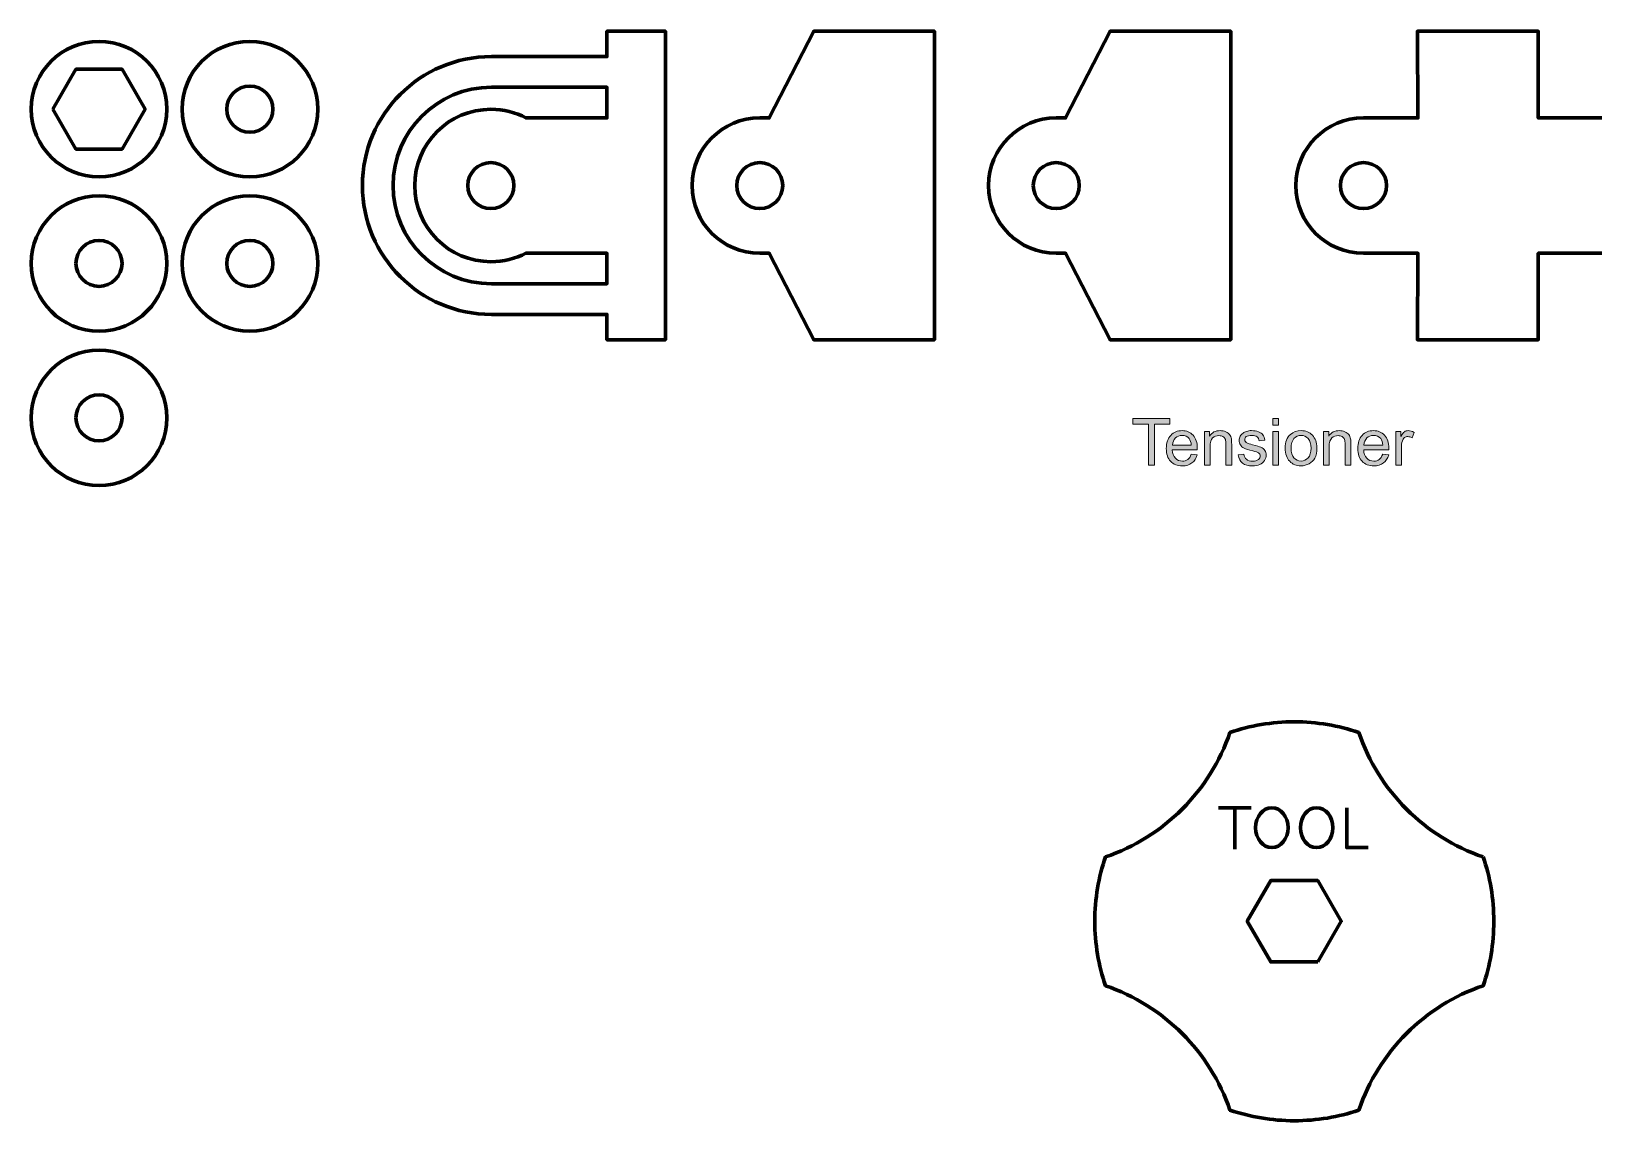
# Model space of a CAD drawing. Header units: inches. Extents: x 247 to 2765, y -1897 to -1110.
# Drawn here: x 1770.1 to 1872, y -1760.8 to -1689.8 of the extents above; entities that cross this region are included whole.
import ezdxf

# ---------------------------------------------------------------- set-up
doc = ezdxf.new("R2010")
doc.units = ezdxf.units.IN
doc.header["$MEASUREMENT"] = 0
doc.layers.add('Layer 1', color=7, linetype='Continuous')

# ---------------------------------------------------------------- blocks, each defined once
blk = doc.blocks.new('block 279')
at = {"layer": 'Layer 1', "true_color": 0x3cb54a}
h = blk.add_hatch(color=95, dxfattribs=at)
h.dxf.hatch_style = 2
h.paths.add_polyline_path([(1842.93, -1718.03), (1842.93, -1715.36), (1841.93, -1715.36), (1841.93, -1715), (1844.33, -1715), (1844.33, -1715.36), (1843.33, -1715.36), (1843.33, -1718.03)])
h = blk.add_hatch(color=95, dxfattribs=at)
h.dxf.hatch_style = 2
h.paths.add_polyline_path([(1851.05, -1715.43), (1851.05, -1715), (1851.42, -1715), (1851.42, -1715.43)])
h.paths.add_polyline_path([(1851.05, -1718.03), (1851.05, -1715.83), (1851.42, -1715.83), (1851.42, -1718.03)])
h = blk.add_hatch(color=95, dxfattribs=at)
h.dxf.hatch_style = 2
edge = h.paths.add_edge_path()
edge.add_spline(control_points=[(1845.73, -1717.32), (1845.73, -1717.32), (1846.11, -1717.37), (1846.11, -1717.37), (1846.05, -1717.59), (1845.94, -1717.77), (1845.77, -1717.89), (1845.61, -1718.02), (1845.4, -1718.08), (1845.15, -1718.08), (1844.83, -1718.08), (1844.57, -1717.98), (1844.38, -1717.78), (1844.19, -1717.58), (1844.1, -1717.31), (1844.1, -1716.95), (1844.1, -1716.58), (1844.2, -1716.29), (1844.39, -1716.09), (1844.58, -1715.88), (1844.82, -1715.78), (1845.13, -1715.78), (1845.42, -1715.78), (1845.66, -1715.88), (1845.84, -1716.08), (1846.03, -1716.28), (1846.12, -1716.56), (1846.12, -1716.93), (1846.12, -1716.95), (1846.12, -1716.98), (1846.12, -1717.03), (1846.12, -1717.03), (1844.48, -1717.03), (1844.48, -1717.03), (1844.5, -1717.27), (1844.57, -1717.45), (1844.69, -1717.58), (1844.81, -1717.71), (1844.96, -1717.77), (1845.15, -1717.77), (1845.28, -1717.77), (1845.4, -1717.74), (1845.5, -1717.66), (1845.59, -1717.59), (1845.67, -1717.48), (1845.73, -1717.32)], knot_values=[0, 0, 0, 0, 1, 1, 1, 2, 2, 2, 3, 3, 3, 4, 4, 4, 5, 5, 5, 6, 6, 6, 7, 7, 7, 8, 8, 8, 9, 9, 9, 10, 10, 10, 11, 11, 11, 12, 12, 12, 13, 13, 13, 14, 14, 14, 15, 15, 15, 15], degree=3, periodic=1)
edge = h.paths.add_edge_path()
edge.add_spline(control_points=[(1844.5, -1716.72), (1844.5, -1716.72), (1845.73, -1716.72), (1845.73, -1716.72), (1845.71, -1716.54), (1845.67, -1716.4), (1845.59, -1716.3), (1845.47, -1716.16), (1845.32, -1716.09), (1845.13, -1716.09), (1844.96, -1716.09), (1844.81, -1716.15), (1844.7, -1716.26), (1844.58, -1716.38), (1844.52, -1716.53), (1844.5, -1716.72)], knot_values=[0, 0, 0, 0, 1, 1, 1, 2, 2, 2, 3, 3, 3, 4, 4, 4, 5, 5, 5, 5], degree=3, periodic=1)
h = blk.add_hatch(color=95, dxfattribs=at)
h.dxf.hatch_style = 2
edge = h.paths.add_edge_path()
edge.add_spline(control_points=[(1846.58, -1718.03), (1846.58, -1718.03), (1846.58, -1715.83), (1846.58, -1715.83), (1846.58, -1715.83), (1846.91, -1715.83), (1846.91, -1715.83), (1846.91, -1715.83), (1846.91, -1716.15), (1846.91, -1716.15), (1847.07, -1715.9), (1847.31, -1715.78), (1847.61, -1715.78), (1847.74, -1715.78), (1847.86, -1715.81), (1847.98, -1715.86), (1848.09, -1715.9), (1848.17, -1715.97), (1848.22, -1716.04), (1848.28, -1716.12), (1848.32, -1716.21), (1848.34, -1716.32), (1848.35, -1716.39), (1848.36, -1716.51), (1848.36, -1716.68), (1848.36, -1716.68), (1848.36, -1718.03), (1848.36, -1718.03), (1848.36, -1718.03), (1847.99, -1718.03), (1847.99, -1718.03), (1847.99, -1718.03), (1847.99, -1716.69), (1847.99, -1716.69), (1847.99, -1716.54), (1847.97, -1716.43), (1847.95, -1716.35), (1847.92, -1716.28), (1847.86, -1716.22), (1847.79, -1716.17), (1847.72, -1716.13), (1847.63, -1716.11), (1847.53, -1716.11), (1847.37, -1716.11), (1847.24, -1716.16), (1847.12, -1716.26), (1847.01, -1716.36), (1846.95, -1716.55), (1846.95, -1716.83), (1846.95, -1716.83), (1846.95, -1718.03), (1846.95, -1718.03), (1846.95, -1718.03), (1846.58, -1718.03), (1846.58, -1718.03), (1846.58, -1718.03), (1846.58, -1718.03), (1846.58, -1718.03)], knot_values=[0, 0, 0, 0, 1, 1, 1, 2, 2, 2, 3, 3, 3, 4, 4, 4, 5, 5, 5, 6, 6, 6, 7, 7, 7, 8, 8, 8, 9, 9, 9, 10, 10, 10, 11, 11, 11, 12, 12, 12, 13, 13, 13, 14, 14, 14, 15, 15, 15, 16, 16, 16, 17, 17, 17, 18, 18, 18, 19, 19, 19, 19], degree=3, periodic=1)
h = blk.add_hatch(color=95, dxfattribs=at)
h.dxf.hatch_style = 2
edge = h.paths.add_edge_path()
edge.add_spline(control_points=[(1848.78, -1717.37), (1848.78, -1717.37), (1849.15, -1717.32), (1849.15, -1717.32), (1849.17, -1717.46), (1849.23, -1717.58), (1849.32, -1717.65), (1849.42, -1717.73), (1849.55, -1717.77), (1849.72, -1717.77), (1849.89, -1717.77), (1850.02, -1717.74), (1850.1, -1717.67), (1850.18, -1717.6), (1850.22, -1717.52), (1850.22, -1717.42), (1850.22, -1717.34), (1850.19, -1717.27), (1850.11, -1717.23), (1850.06, -1717.19), (1849.94, -1717.15), (1849.73, -1717.1), (1849.46, -1717.03), (1849.27, -1716.97), (1849.17, -1716.92), (1849.06, -1716.87), (1848.98, -1716.8), (1848.93, -1716.71), (1848.87, -1716.62), (1848.85, -1716.52), (1848.85, -1716.42), (1848.85, -1716.32), (1848.87, -1716.23), (1848.91, -1716.15), (1848.96, -1716.06), (1849.02, -1715.99), (1849.1, -1715.94), (1849.15, -1715.89), (1849.23, -1715.86), (1849.33, -1715.83), (1849.43, -1715.8), (1849.54, -1715.78), (1849.65, -1715.78), (1849.83, -1715.78), (1849.98, -1715.81), (1850.11, -1715.86), (1850.24, -1715.91), (1850.33, -1715.97), (1850.4, -1716.06), (1850.46, -1716.14), (1850.5, -1716.26), (1850.52, -1716.4), (1850.52, -1716.4), (1850.16, -1716.45), (1850.16, -1716.45), (1850.14, -1716.34), (1850.09, -1716.25), (1850.02, -1716.18), (1849.94, -1716.12), (1849.83, -1716.09), (1849.68, -1716.09), (1849.51, -1716.09), (1849.39, -1716.12), (1849.31, -1716.17), (1849.24, -1716.23), (1849.21, -1716.3), (1849.21, -1716.37), (1849.21, -1716.42), (1849.22, -1716.46), (1849.25, -1716.5), (1849.28, -1716.54), (1849.33, -1716.58), (1849.39, -1716.6), (1849.43, -1716.62), (1849.54, -1716.65), (1849.72, -1716.7), (1849.99, -1716.77), (1850.17, -1716.82), (1850.27, -1716.87), (1850.38, -1716.91), (1850.46, -1716.98), (1850.52, -1717.07), (1850.58, -1717.15), (1850.61, -1717.26), (1850.61, -1717.38), (1850.61, -1717.51), (1850.57, -1717.62), (1850.5, -1717.73), (1850.43, -1717.84), (1850.32, -1717.93), (1850.19, -1717.99), (1850.05, -1718.05), (1849.89, -1718.08), (1849.72, -1718.08), (1849.44, -1718.08), (1849.22, -1718.02), (1849.07, -1717.9), (1848.92, -1717.78), (1848.82, -1717.61), (1848.78, -1717.37)], knot_values=[0, 0, 0, 0, 1, 1, 1, 2, 2, 2, 3, 3, 3, 4, 4, 4, 5, 5, 5, 6, 6, 6, 7, 7, 7, 8, 8, 8, 9, 9, 9, 10, 10, 10, 11, 11, 11, 12, 12, 12, 13, 13, 13, 14, 14, 14, 15, 15, 15, 16, 16, 16, 17, 17, 17, 18, 18, 18, 19, 19, 19, 20, 20, 20, 21, 21, 21, 22, 22, 22, 23, 23, 23, 24, 24, 24, 25, 25, 25, 26, 26, 26, 27, 27, 27, 28, 28, 28, 29, 29, 29, 30, 30, 30, 31, 31, 31, 32, 32, 32, 33, 33, 33, 33], degree=3, periodic=1)
h = blk.add_hatch(color=95, dxfattribs=at)
h.dxf.hatch_style = 2
edge = h.paths.add_edge_path()
edge.add_spline(control_points=[(1851.85, -1716.93), (1851.85, -1716.52), (1851.96, -1716.22), (1852.19, -1716.03), (1852.38, -1715.86), (1852.61, -1715.78), (1852.88, -1715.78), (1853.18, -1715.78), (1853.43, -1715.88), (1853.62, -1716.08), (1853.81, -1716.28), (1853.91, -1716.55), (1853.91, -1716.9), (1853.91, -1717.18), (1853.87, -1717.41), (1853.78, -1717.57), (1853.7, -1717.73), (1853.57, -1717.85), (1853.41, -1717.94), (1853.25, -1718.03), (1853.07, -1718.08), (1852.88, -1718.08), (1852.57, -1718.08), (1852.33, -1717.98), (1852.14, -1717.78), (1851.95, -1717.59), (1851.85, -1717.3), (1851.85, -1716.93)], knot_values=[0, 0, 0, 0, 1, 1, 1, 2, 2, 2, 3, 3, 3, 4, 4, 4, 5, 5, 5, 6, 6, 6, 7, 7, 7, 8, 8, 8, 9, 9, 9, 9], degree=3, periodic=1)
edge = h.paths.add_edge_path()
edge.add_spline(control_points=[(1852.23, -1716.93), (1852.23, -1717.21), (1852.3, -1717.42), (1852.42, -1717.56), (1852.54, -1717.7), (1852.69, -1717.77), (1852.88, -1717.77), (1853.06, -1717.77), (1853.22, -1717.7), (1853.34, -1717.56), (1853.46, -1717.42), (1853.53, -1717.21), (1853.53, -1716.92), (1853.53, -1716.65), (1853.46, -1716.44), (1853.34, -1716.3), (1853.22, -1716.16), (1853.06, -1716.09), (1852.88, -1716.09), (1852.7, -1716.09), (1852.54, -1716.16), (1852.42, -1716.3), (1852.29, -1716.44), (1852.23, -1716.65), (1852.23, -1716.93)], knot_values=[0, 0, 0, 0, 1, 1, 1, 2, 2, 2, 3, 3, 3, 4, 4, 4, 5, 5, 5, 6, 6, 6, 7, 7, 7, 8, 8, 8, 8], degree=3, periodic=1)
h = blk.add_hatch(color=95, dxfattribs=at)
h.dxf.hatch_style = 2
edge = h.paths.add_edge_path()
edge.add_spline(control_points=[(1854.34, -1718.03), (1854.34, -1718.03), (1854.34, -1715.83), (1854.34, -1715.83), (1854.34, -1715.83), (1854.68, -1715.83), (1854.68, -1715.83), (1854.68, -1715.83), (1854.68, -1716.15), (1854.68, -1716.15), (1854.84, -1715.9), (1855.07, -1715.78), (1855.38, -1715.78), (1855.51, -1715.78), (1855.63, -1715.81), (1855.74, -1715.86), (1855.85, -1715.9), (1855.94, -1715.97), (1855.99, -1716.04), (1856.05, -1716.12), (1856.08, -1716.21), (1856.11, -1716.32), (1856.12, -1716.39), (1856.13, -1716.51), (1856.13, -1716.68), (1856.13, -1716.68), (1856.13, -1718.03), (1856.13, -1718.03), (1856.13, -1718.03), (1855.75, -1718.03), (1855.75, -1718.03), (1855.75, -1718.03), (1855.75, -1716.69), (1855.75, -1716.69), (1855.75, -1716.54), (1855.74, -1716.43), (1855.71, -1716.35), (1855.68, -1716.28), (1855.63, -1716.22), (1855.56, -1716.17), (1855.48, -1716.13), (1855.4, -1716.11), (1855.3, -1716.11), (1855.14, -1716.11), (1855, -1716.16), (1854.89, -1716.26), (1854.77, -1716.36), (1854.71, -1716.55), (1854.71, -1716.83), (1854.71, -1716.83), (1854.71, -1718.03), (1854.71, -1718.03), (1854.71, -1718.03), (1854.34, -1718.03), (1854.34, -1718.03), (1854.34, -1718.03), (1854.34, -1718.03), (1854.34, -1718.03)], knot_values=[0, 0, 0, 0, 1, 1, 1, 2, 2, 2, 3, 3, 3, 4, 4, 4, 5, 5, 5, 6, 6, 6, 7, 7, 7, 8, 8, 8, 9, 9, 9, 10, 10, 10, 11, 11, 11, 12, 12, 12, 13, 13, 13, 14, 14, 14, 15, 15, 15, 16, 16, 16, 17, 17, 17, 18, 18, 18, 19, 19, 19, 19], degree=3, periodic=1)
h = blk.add_hatch(color=95, dxfattribs=at)
h.dxf.hatch_style = 2
edge = h.paths.add_edge_path()
edge.add_spline(control_points=[(1858.2, -1717.32), (1858.2, -1717.32), (1858.59, -1717.37), (1858.59, -1717.37), (1858.53, -1717.59), (1858.41, -1717.77), (1858.25, -1717.89), (1858.09, -1718.02), (1857.88, -1718.08), (1857.62, -1718.08), (1857.3, -1718.08), (1857.04, -1717.98), (1856.86, -1717.78), (1856.67, -1717.58), (1856.58, -1717.31), (1856.58, -1716.95), (1856.58, -1716.58), (1856.67, -1716.29), (1856.86, -1716.09), (1857.05, -1715.88), (1857.3, -1715.78), (1857.6, -1715.78), (1857.89, -1715.78), (1858.13, -1715.88), (1858.32, -1716.08), (1858.51, -1716.28), (1858.6, -1716.56), (1858.6, -1716.93), (1858.6, -1716.95), (1858.6, -1716.98), (1858.6, -1717.03), (1858.6, -1717.03), (1856.96, -1717.03), (1856.96, -1717.03), (1856.97, -1717.27), (1857.04, -1717.45), (1857.16, -1717.58), (1857.29, -1717.71), (1857.44, -1717.77), (1857.62, -1717.77), (1857.76, -1717.77), (1857.88, -1717.74), (1857.97, -1717.66), (1858.07, -1717.59), (1858.14, -1717.48), (1858.2, -1717.32)], knot_values=[0, 0, 0, 0, 1, 1, 1, 2, 2, 2, 3, 3, 3, 4, 4, 4, 5, 5, 5, 6, 6, 6, 7, 7, 7, 8, 8, 8, 9, 9, 9, 10, 10, 10, 11, 11, 11, 12, 12, 12, 13, 13, 13, 14, 14, 14, 15, 15, 15, 15], degree=3, periodic=1)
edge = h.paths.add_edge_path()
edge.add_spline(control_points=[(1856.98, -1716.72), (1856.98, -1716.72), (1858.21, -1716.72), (1858.21, -1716.72), (1858.19, -1716.54), (1858.14, -1716.4), (1858.07, -1716.3), (1857.95, -1716.16), (1857.79, -1716.09), (1857.6, -1716.09), (1857.43, -1716.09), (1857.29, -1716.15), (1857.17, -1716.26), (1857.06, -1716.38), (1856.99, -1716.53), (1856.98, -1716.72)], knot_values=[0, 0, 0, 0, 1, 1, 1, 2, 2, 2, 3, 3, 3, 4, 4, 4, 5, 5, 5, 5], degree=3, periodic=1)
h = blk.add_hatch(color=95, dxfattribs=at)
h.dxf.hatch_style = 2
edge = h.paths.add_edge_path()
edge.add_spline(control_points=[(1859.05, -1718.03), (1859.05, -1718.03), (1859.05, -1715.83), (1859.05, -1715.83), (1859.05, -1715.83), (1859.38, -1715.83), (1859.38, -1715.83), (1859.38, -1715.83), (1859.38, -1716.17), (1859.38, -1716.17), (1859.47, -1716.01), (1859.55, -1715.91), (1859.62, -1715.86), (1859.69, -1715.81), (1859.77, -1715.78), (1859.86, -1715.78), (1859.98, -1715.78), (1860.11, -1715.82), (1860.24, -1715.9), (1860.24, -1715.9), (1860.11, -1716.25), (1860.11, -1716.25), (1860.02, -1716.2), (1859.93, -1716.17), (1859.84, -1716.17), (1859.76, -1716.17), (1859.69, -1716.19), (1859.62, -1716.24), (1859.56, -1716.29), (1859.51, -1716.36), (1859.48, -1716.45), (1859.44, -1716.58), (1859.42, -1716.72), (1859.42, -1716.88), (1859.42, -1716.88), (1859.42, -1718.03), (1859.42, -1718.03), (1859.42, -1718.03), (1859.05, -1718.03), (1859.05, -1718.03), (1859.05, -1718.03), (1859.05, -1718.03), (1859.05, -1718.03)], knot_values=[0, 0, 0, 0, 1, 1, 1, 2, 2, 2, 3, 3, 3, 4, 4, 4, 5, 5, 5, 6, 6, 6, 7, 7, 7, 8, 8, 8, 9, 9, 9, 10, 10, 10, 11, 11, 11, 12, 12, 12, 13, 13, 13, 14, 14, 14, 14], degree=3, periodic=1)
at = {"layer": 'Layer 1', "lineweight": 0}
for points in [[(1842.93, -1718.03), (1842.93, -1715.36), (1841.93, -1715.36), (1841.93, -1715), (1844.33, -1715), (1844.33, -1715.36), (1843.33, -1715.36), (1843.33, -1718.03), (1842.93, -1718.03)], [(1851.05, -1715.43), (1851.05, -1715), (1851.42, -1715), (1851.42, -1715.43), (1851.05, -1715.43)], [(1851.05, -1718.03), (1851.05, -1715.83), (1851.42, -1715.83), (1851.42, -1718.03), (1851.05, -1718.03)]]:
    blk.add_lwpolyline(points, dxfattribs=at)
for points, knots in [([(1845.73, -1717.32), (1845.73, -1717.32), (1846.11, -1717.37), (1846.11, -1717.37), (1846.05, -1717.59), (1845.94, -1717.77), (1845.77, -1717.89), (1845.61, -1718.02), (1845.4, -1718.08), (1845.15, -1718.08), (1844.83, -1718.08), (1844.57, -1717.98), (1844.38, -1717.78), (1844.19, -1717.58), (1844.1, -1717.31), (1844.1, -1716.95), (1844.1, -1716.58), (1844.2, -1716.29), (1844.39, -1716.09), (1844.58, -1715.88), (1844.82, -1715.78), (1845.13, -1715.78), (1845.42, -1715.78), (1845.66, -1715.88), (1845.84, -1716.08), (1846.03, -1716.28), (1846.12, -1716.56), (1846.12, -1716.93), (1846.12, -1716.95), (1846.12, -1716.98), (1846.12, -1717.03), (1846.12, -1717.03), (1844.48, -1717.03), (1844.48, -1717.03), (1844.5, -1717.27), (1844.57, -1717.45), (1844.69, -1717.58), (1844.81, -1717.71), (1844.96, -1717.77), (1845.15, -1717.77), (1845.28, -1717.77), (1845.4, -1717.74), (1845.5, -1717.66), (1845.59, -1717.59), (1845.67, -1717.48), (1845.73, -1717.32)], [0, 0, 0, 0, 1, 1, 1, 2, 2, 2, 3, 3, 3, 4, 4, 4, 5, 5, 5, 6, 6, 6, 7, 7, 7, 8, 8, 8, 9, 9, 9, 10, 10, 10, 11, 11, 11, 12, 12, 12, 13, 13, 13, 14, 14, 14, 15, 15, 15, 15]), ([(1844.5, -1716.72), (1844.5, -1716.72), (1845.73, -1716.72), (1845.73, -1716.72), (1845.71, -1716.54), (1845.67, -1716.4), (1845.59, -1716.3), (1845.47, -1716.16), (1845.32, -1716.09), (1845.13, -1716.09), (1844.96, -1716.09), (1844.81, -1716.15), (1844.7, -1716.26), (1844.58, -1716.38), (1844.52, -1716.53), (1844.5, -1716.72)], [0, 0, 0, 0, 1, 1, 1, 2, 2, 2, 3, 3, 3, 4, 4, 4, 5, 5, 5, 5]), ([(1846.58, -1718.03), (1846.58, -1718.03), (1846.58, -1715.83), (1846.58, -1715.83), (1846.58, -1715.83), (1846.91, -1715.83), (1846.91, -1715.83), (1846.91, -1715.83), (1846.91, -1716.15), (1846.91, -1716.15), (1847.07, -1715.9), (1847.31, -1715.78), (1847.61, -1715.78), (1847.74, -1715.78), (1847.86, -1715.81), (1847.98, -1715.86), (1848.09, -1715.9), (1848.17, -1715.97), (1848.22, -1716.04), (1848.28, -1716.12), (1848.32, -1716.21), (1848.34, -1716.32), (1848.35, -1716.39), (1848.36, -1716.51), (1848.36, -1716.68), (1848.36, -1716.68), (1848.36, -1718.03), (1848.36, -1718.03), (1848.36, -1718.03), (1847.99, -1718.03), (1847.99, -1718.03), (1847.99, -1718.03), (1847.99, -1716.69), (1847.99, -1716.69), (1847.99, -1716.54), (1847.97, -1716.43), (1847.95, -1716.35), (1847.92, -1716.28), (1847.86, -1716.22), (1847.79, -1716.17), (1847.72, -1716.13), (1847.63, -1716.11), (1847.53, -1716.11), (1847.37, -1716.11), (1847.24, -1716.16), (1847.12, -1716.26), (1847.01, -1716.36), (1846.95, -1716.55), (1846.95, -1716.83), (1846.95, -1716.83), (1846.95, -1718.03), (1846.95, -1718.03), (1846.95, -1718.03), (1846.58, -1718.03), (1846.58, -1718.03), (1846.58, -1718.03), (1846.58, -1718.03), (1846.58, -1718.03)], [0, 0, 0, 0, 1, 1, 1, 2, 2, 2, 3, 3, 3, 4, 4, 4, 5, 5, 5, 6, 6, 6, 7, 7, 7, 8, 8, 8, 9, 9, 9, 10, 10, 10, 11, 11, 11, 12, 12, 12, 13, 13, 13, 14, 14, 14, 15, 15, 15, 16, 16, 16, 17, 17, 17, 18, 18, 18, 19, 19, 19, 19]), ([(1848.78, -1717.37), (1848.78, -1717.37), (1849.15, -1717.32), (1849.15, -1717.32), (1849.17, -1717.46), (1849.23, -1717.58), (1849.32, -1717.65), (1849.42, -1717.73), (1849.55, -1717.77), (1849.72, -1717.77), (1849.89, -1717.77), (1850.02, -1717.74), (1850.1, -1717.67), (1850.18, -1717.6), (1850.22, -1717.52), (1850.22, -1717.42), (1850.22, -1717.34), (1850.19, -1717.27), (1850.11, -1717.23), (1850.06, -1717.19), (1849.94, -1717.15), (1849.73, -1717.1), (1849.46, -1717.03), (1849.27, -1716.97), (1849.17, -1716.92), (1849.06, -1716.87), (1848.98, -1716.8), (1848.93, -1716.71), (1848.87, -1716.62), (1848.85, -1716.52), (1848.85, -1716.42), (1848.85, -1716.32), (1848.87, -1716.23), (1848.91, -1716.15), (1848.96, -1716.06), (1849.02, -1715.99), (1849.1, -1715.94), (1849.15, -1715.89), (1849.23, -1715.86), (1849.33, -1715.83), (1849.43, -1715.8), (1849.54, -1715.78), (1849.65, -1715.78), (1849.83, -1715.78), (1849.98, -1715.81), (1850.11, -1715.86), (1850.24, -1715.91), (1850.33, -1715.97), (1850.4, -1716.06), (1850.46, -1716.14), (1850.5, -1716.26), (1850.52, -1716.4), (1850.52, -1716.4), (1850.16, -1716.45), (1850.16, -1716.45), (1850.14, -1716.34), (1850.09, -1716.25), (1850.02, -1716.18), (1849.94, -1716.12), (1849.83, -1716.09), (1849.68, -1716.09), (1849.51, -1716.09), (1849.39, -1716.12), (1849.31, -1716.17), (1849.24, -1716.23), (1849.21, -1716.3), (1849.21, -1716.37), (1849.21, -1716.42), (1849.22, -1716.46), (1849.25, -1716.5), (1849.28, -1716.54), (1849.33, -1716.58), (1849.39, -1716.6), (1849.43, -1716.62), (1849.54, -1716.65), (1849.72, -1716.7), (1849.99, -1716.77), (1850.17, -1716.82), (1850.27, -1716.87), (1850.38, -1716.91), (1850.46, -1716.98), (1850.52, -1717.07), (1850.58, -1717.15), (1850.61, -1717.26), (1850.61, -1717.38), (1850.61, -1717.51), (1850.57, -1717.62), (1850.5, -1717.73), (1850.43, -1717.84), (1850.32, -1717.93), (1850.19, -1717.99), (1850.05, -1718.05), (1849.89, -1718.08), (1849.72, -1718.08), (1849.44, -1718.08), (1849.22, -1718.02), (1849.07, -1717.9), (1848.92, -1717.78), (1848.82, -1717.61), (1848.78, -1717.37)], [0, 0, 0, 0, 1, 1, 1, 2, 2, 2, 3, 3, 3, 4, 4, 4, 5, 5, 5, 6, 6, 6, 7, 7, 7, 8, 8, 8, 9, 9, 9, 10, 10, 10, 11, 11, 11, 12, 12, 12, 13, 13, 13, 14, 14, 14, 15, 15, 15, 16, 16, 16, 17, 17, 17, 18, 18, 18, 19, 19, 19, 20, 20, 20, 21, 21, 21, 22, 22, 22, 23, 23, 23, 24, 24, 24, 25, 25, 25, 26, 26, 26, 27, 27, 27, 28, 28, 28, 29, 29, 29, 30, 30, 30, 31, 31, 31, 32, 32, 32, 33, 33, 33, 33]), ([(1851.85, -1716.93), (1851.85, -1716.52), (1851.96, -1716.22), (1852.19, -1716.03), (1852.38, -1715.86), (1852.61, -1715.78), (1852.88, -1715.78), (1853.18, -1715.78), (1853.43, -1715.88), (1853.62, -1716.08), (1853.81, -1716.28), (1853.91, -1716.55), (1853.91, -1716.9), (1853.91, -1717.18), (1853.87, -1717.41), (1853.78, -1717.57), (1853.7, -1717.73), (1853.57, -1717.85), (1853.41, -1717.94), (1853.25, -1718.03), (1853.07, -1718.08), (1852.88, -1718.08), (1852.57, -1718.08), (1852.33, -1717.98), (1852.14, -1717.78), (1851.95, -1717.59), (1851.85, -1717.3), (1851.85, -1716.93)], [0, 0, 0, 0, 1, 1, 1, 2, 2, 2, 3, 3, 3, 4, 4, 4, 5, 5, 5, 6, 6, 6, 7, 7, 7, 8, 8, 8, 9, 9, 9, 9]), ([(1852.23, -1716.93), (1852.23, -1717.21), (1852.3, -1717.42), (1852.42, -1717.56), (1852.54, -1717.7), (1852.69, -1717.77), (1852.88, -1717.77), (1853.06, -1717.77), (1853.22, -1717.7), (1853.34, -1717.56), (1853.46, -1717.42), (1853.53, -1717.21), (1853.53, -1716.92), (1853.53, -1716.65), (1853.46, -1716.44), (1853.34, -1716.3), (1853.22, -1716.16), (1853.06, -1716.09), (1852.88, -1716.09), (1852.7, -1716.09), (1852.54, -1716.16), (1852.42, -1716.3), (1852.29, -1716.44), (1852.23, -1716.65), (1852.23, -1716.93)], [0, 0, 0, 0, 1, 1, 1, 2, 2, 2, 3, 3, 3, 4, 4, 4, 5, 5, 5, 6, 6, 6, 7, 7, 7, 8, 8, 8, 8]), ([(1854.34, -1718.03), (1854.34, -1718.03), (1854.34, -1715.83), (1854.34, -1715.83), (1854.34, -1715.83), (1854.68, -1715.83), (1854.68, -1715.83), (1854.68, -1715.83), (1854.68, -1716.15), (1854.68, -1716.15), (1854.84, -1715.9), (1855.07, -1715.78), (1855.38, -1715.78), (1855.51, -1715.78), (1855.63, -1715.81), (1855.74, -1715.86), (1855.85, -1715.9), (1855.94, -1715.97), (1855.99, -1716.04), (1856.05, -1716.12), (1856.08, -1716.21), (1856.11, -1716.32), (1856.12, -1716.39), (1856.13, -1716.51), (1856.13, -1716.68), (1856.13, -1716.68), (1856.13, -1718.03), (1856.13, -1718.03), (1856.13, -1718.03), (1855.75, -1718.03), (1855.75, -1718.03), (1855.75, -1718.03), (1855.75, -1716.69), (1855.75, -1716.69), (1855.75, -1716.54), (1855.74, -1716.43), (1855.71, -1716.35), (1855.68, -1716.28), (1855.63, -1716.22), (1855.56, -1716.17), (1855.48, -1716.13), (1855.4, -1716.11), (1855.3, -1716.11), (1855.14, -1716.11), (1855, -1716.16), (1854.89, -1716.26), (1854.77, -1716.36), (1854.71, -1716.55), (1854.71, -1716.83), (1854.71, -1716.83), (1854.71, -1718.03), (1854.71, -1718.03), (1854.71, -1718.03), (1854.34, -1718.03), (1854.34, -1718.03), (1854.34, -1718.03), (1854.34, -1718.03), (1854.34, -1718.03)], [0, 0, 0, 0, 1, 1, 1, 2, 2, 2, 3, 3, 3, 4, 4, 4, 5, 5, 5, 6, 6, 6, 7, 7, 7, 8, 8, 8, 9, 9, 9, 10, 10, 10, 11, 11, 11, 12, 12, 12, 13, 13, 13, 14, 14, 14, 15, 15, 15, 16, 16, 16, 17, 17, 17, 18, 18, 18, 19, 19, 19, 19]), ([(1858.2, -1717.32), (1858.2, -1717.32), (1858.59, -1717.37), (1858.59, -1717.37), (1858.53, -1717.59), (1858.41, -1717.77), (1858.25, -1717.89), (1858.09, -1718.02), (1857.88, -1718.08), (1857.62, -1718.08), (1857.3, -1718.08), (1857.04, -1717.98), (1856.86, -1717.78), (1856.67, -1717.58), (1856.58, -1717.31), (1856.58, -1716.95), (1856.58, -1716.58), (1856.67, -1716.29), (1856.86, -1716.09), (1857.05, -1715.88), (1857.3, -1715.78), (1857.6, -1715.78), (1857.89, -1715.78), (1858.13, -1715.88), (1858.32, -1716.08), (1858.51, -1716.28), (1858.6, -1716.56), (1858.6, -1716.93), (1858.6, -1716.95), (1858.6, -1716.98), (1858.6, -1717.03), (1858.6, -1717.03), (1856.96, -1717.03), (1856.96, -1717.03), (1856.97, -1717.27), (1857.04, -1717.45), (1857.16, -1717.58), (1857.29, -1717.71), (1857.44, -1717.77), (1857.62, -1717.77), (1857.76, -1717.77), (1857.88, -1717.74), (1857.97, -1717.66), (1858.07, -1717.59), (1858.14, -1717.48), (1858.2, -1717.32)], [0, 0, 0, 0, 1, 1, 1, 2, 2, 2, 3, 3, 3, 4, 4, 4, 5, 5, 5, 6, 6, 6, 7, 7, 7, 8, 8, 8, 9, 9, 9, 10, 10, 10, 11, 11, 11, 12, 12, 12, 13, 13, 13, 14, 14, 14, 15, 15, 15, 15]), ([(1856.98, -1716.72), (1856.98, -1716.72), (1858.21, -1716.72), (1858.21, -1716.72), (1858.19, -1716.54), (1858.14, -1716.4), (1858.07, -1716.3), (1857.95, -1716.16), (1857.79, -1716.09), (1857.6, -1716.09), (1857.43, -1716.09), (1857.29, -1716.15), (1857.17, -1716.26), (1857.06, -1716.38), (1856.99, -1716.53), (1856.98, -1716.72)], [0, 0, 0, 0, 1, 1, 1, 2, 2, 2, 3, 3, 3, 4, 4, 4, 5, 5, 5, 5]), ([(1859.05, -1718.03), (1859.05, -1718.03), (1859.05, -1715.83), (1859.05, -1715.83), (1859.05, -1715.83), (1859.38, -1715.83), (1859.38, -1715.83), (1859.38, -1715.83), (1859.38, -1716.17), (1859.38, -1716.17), (1859.47, -1716.01), (1859.55, -1715.91), (1859.62, -1715.86), (1859.69, -1715.81), (1859.77, -1715.78), (1859.86, -1715.78), (1859.98, -1715.78), (1860.11, -1715.82), (1860.24, -1715.9), (1860.24, -1715.9), (1860.11, -1716.25), (1860.11, -1716.25), (1860.02, -1716.2), (1859.93, -1716.17), (1859.84, -1716.17), (1859.76, -1716.17), (1859.69, -1716.19), (1859.62, -1716.24), (1859.56, -1716.29), (1859.51, -1716.36), (1859.48, -1716.45), (1859.44, -1716.58), (1859.42, -1716.72), (1859.42, -1716.88), (1859.42, -1716.88), (1859.42, -1718.03), (1859.42, -1718.03), (1859.42, -1718.03), (1859.05, -1718.03), (1859.05, -1718.03), (1859.05, -1718.03), (1859.05, -1718.03), (1859.05, -1718.03)], [0, 0, 0, 0, 1, 1, 1, 2, 2, 2, 3, 3, 3, 4, 4, 4, 5, 5, 5, 6, 6, 6, 7, 7, 7, 8, 8, 8, 9, 9, 9, 10, 10, 10, 11, 11, 11, 12, 12, 12, 13, 13, 13, 14, 14, 14, 14])]:
    blk.add_open_spline(points, degree=3, knots=knots, dxfattribs=at)
blk = doc.blocks.new('block 291')
at = {"layer": 'Layer 1', "color": 18, "lineweight": 70, "true_color": 0x010101}
for points in [[(1847.51, -1740.36), (1849.62, -1740.36)], [(1848.56, -1740.36), (1848.56, -1743.06)], [(1855.86, -1740.36), (1855.86, -1742.96), (1857.26, -1742.96)], [(1853.97, -1750.41), (1850.91, -1750.41), (1849.38, -1747.76), (1850.91, -1745.11), (1853.97, -1745.11), (1855.5, -1747.76), (1853.97, -1750.41)]]:
    blk.add_lwpolyline(points, dxfattribs=at)
for points, knots in [([(1864.75, -1743.57), (1860.94, -1742.27), (1857.93, -1739.26), (1856.64, -1735.46), (1855.32, -1735.01), (1853.91, -1734.76), (1852.44, -1734.76), (1850.97, -1734.76), (1849.56, -1735.01), (1848.25, -1735.46), (1846.95, -1739.26), (1843.94, -1742.27), (1840.14, -1743.57), (1839.69, -1744.88), (1839.44, -1746.29), (1839.44, -1747.76), (1839.44, -1749.23), (1839.69, -1750.64), (1840.14, -1751.96), (1843.94, -1753.26), (1846.95, -1756.26), (1848.25, -1760.07), (1849.56, -1760.51), (1850.97, -1760.76), (1852.44, -1760.76), (1853.91, -1760.76), (1855.32, -1760.52), (1856.64, -1760.07), (1857.94, -1756.26), (1860.94, -1753.25), (1864.75, -1751.96), (1865.19, -1750.64), (1865.44, -1749.23), (1865.44, -1747.76), (1865.44, -1746.29), (1865.2, -1744.88), (1864.75, -1743.57)], [0, 0, 0, 0, 1, 1, 1, 2, 2, 2, 3, 3, 3, 4, 4, 4, 5, 5, 5, 6, 6, 6, 7, 7, 7, 8, 8, 8, 9, 9, 9, 10, 10, 10, 11, 11, 11, 12, 12, 12, 12]), ([(1850.98, -1740.36), (1851.56, -1740.36), (1852.03, -1740.94), (1852.03, -1741.66), (1852.03, -1742.38), (1851.56, -1742.96), (1850.98, -1742.96), (1850.4, -1742.96), (1849.92, -1742.38), (1849.92, -1741.66), (1849.92, -1740.94), (1850.4, -1740.36), (1850.98, -1740.36)], [0, 0, 0, 0, 1, 1, 1, 2, 2, 2, 3, 3, 3, 4, 4, 4, 4]), ([(1853.89, -1740.36), (1854.48, -1740.36), (1854.95, -1740.94), (1854.95, -1741.66), (1854.95, -1742.38), (1854.48, -1742.96), (1853.89, -1742.96), (1853.31, -1742.96), (1852.84, -1742.38), (1852.84, -1741.66), (1852.84, -1740.94), (1853.31, -1740.36), (1853.89, -1740.36)], [0, 0, 0, 0, 1, 1, 1, 2, 2, 2, 3, 3, 3, 4, 4, 4, 4])]:
    blk.add_open_spline(points, degree=3, knots=knots, dxfattribs=at)

msp = doc.modelspace()

# ---------------------------------------------------------------- linework, layer by layer
at = {"layer": 'Layer 1', "color": 18, "lineweight": 70, "true_color": 0x010101}
msp.add_lwpolyline([(1771.56, -1694.83), (1773.06, -1692.23), (1776.06, -1692.23), (1777.56, -1694.83), (1776.06, -1697.43), (1773.06, -1697.43), (1771.56, -1694.83)], dxfattribs=at)
for points, knots in [([(1791.72, -1699.81), (1791.72, -1704.44), (1795.49, -1708.21), (1800.13, -1708.21), (1800.13, -1708.21), (1807.65, -1708.21), (1807.65, -1708.21), (1807.65, -1708.21), (1807.65, -1709.86), (1807.65, -1709.86), (1807.65, -1709.86), (1811.47, -1709.86), (1811.47, -1709.86), (1811.47, -1709.86), (1811.47, -1689.75), (1811.47, -1689.75), (1811.47, -1689.75), (1807.65, -1689.75), (1807.65, -1689.75), (1807.65, -1689.75), (1807.65, -1691.4), (1807.65, -1691.4), (1807.65, -1691.4), (1800.13, -1691.4), (1800.13, -1691.4), (1795.49, -1691.4), (1791.72, -1695.17), (1791.72, -1699.81)], [0, 0, 0, 0, 1, 1, 1, 2, 2, 2, 3, 3, 3, 4, 4, 4, 5, 5, 5, 6, 6, 6, 7, 7, 7, 8, 8, 8, 9, 9, 9, 9]), ([(1813.2, -1699.81), (1813.2, -1702.24), (1815.18, -1704.22), (1817.61, -1704.22), (1817.61, -1704.22), (1818.23, -1704.22), (1818.23, -1704.22), (1818.23, -1704.22), (1821.13, -1709.86), (1821.13, -1709.86), (1821.13, -1709.86), (1828.99, -1709.86), (1828.99, -1709.86), (1828.99, -1709.86), (1828.99, -1689.75), (1828.99, -1689.75), (1828.99, -1689.75), (1821.13, -1689.75), (1821.13, -1689.75), (1821.13, -1689.75), (1818.23, -1695.4), (1818.23, -1695.4), (1818.23, -1695.4), (1817.61, -1695.4), (1817.61, -1695.4), (1815.18, -1695.4), (1813.2, -1697.37), (1813.2, -1699.81)], [0, 0, 0, 0, 1, 1, 1, 2, 2, 2, 3, 3, 3, 4, 4, 4, 5, 5, 5, 6, 6, 6, 7, 7, 7, 8, 8, 8, 9, 9, 9, 9]), ([(1832.52, -1699.81), (1832.52, -1702.24), (1834.49, -1704.22), (1836.93, -1704.22), (1836.93, -1704.22), (1837.54, -1704.22), (1837.54, -1704.22), (1837.54, -1704.22), (1840.44, -1709.86), (1840.44, -1709.86), (1840.44, -1709.86), (1848.3, -1709.86), (1848.3, -1709.86), (1848.3, -1709.86), (1848.3, -1689.75), (1848.3, -1689.75), (1848.3, -1689.75), (1840.44, -1689.75), (1840.44, -1689.75), (1840.44, -1689.75), (1837.54, -1695.4), (1837.54, -1695.4), (1837.54, -1695.4), (1836.93, -1695.4), (1836.93, -1695.4), (1834.49, -1695.4), (1832.52, -1697.37), (1832.52, -1699.81)], [0, 0, 0, 0, 1, 1, 1, 2, 2, 2, 3, 3, 3, 4, 4, 4, 5, 5, 5, 6, 6, 6, 7, 7, 7, 8, 8, 8, 9, 9, 9, 9]), ([(1852.54, -1699.81), (1852.54, -1702.24), (1854.51, -1704.22), (1856.95, -1704.22), (1856.95, -1704.22), (1860.49, -1704.22), (1860.49, -1704.22), (1860.49, -1704.22), (1860.46, -1709.86), (1860.46, -1709.86), (1860.46, -1709.86), (1868.33, -1709.86), (1868.33, -1709.86), (1868.33, -1709.86), (1868.33, -1704.22), (1868.33, -1704.22), (1868.33, -1704.22), (1933.63, -1704.22), (1933.63, -1704.22), (1933.63, -1704.22), (1933.63, -1695.4), (1933.63, -1695.4), (1933.63, -1695.4), (1868.33, -1695.4), (1868.33, -1695.4), (1868.33, -1695.4), (1868.33, -1691.66), (1868.33, -1691.66), (1868.33, -1691.66), (1868.33, -1689.75), (1868.33, -1689.75), (1868.33, -1689.75), (1860.46, -1689.75), (1860.46, -1689.75), (1860.46, -1689.75), (1860.49, -1695.4), (1860.49, -1695.4), (1860.49, -1695.4), (1856.95, -1695.4), (1856.95, -1695.4), (1854.51, -1695.4), (1852.54, -1697.37), (1852.54, -1699.81)], [0, 0, 0, 0, 1, 1, 1, 2, 2, 2, 3, 3, 3, 4, 4, 4, 5, 5, 5, 6, 6, 6, 7, 7, 7, 8, 8, 8, 9, 9, 9, 10, 10, 10, 11, 11, 11, 12, 12, 12, 13, 13, 13, 14, 14, 14, 14]), ([(1770.14, -1694.83), (1770.14, -1697.27), (1772.12, -1699.24), (1774.56, -1699.24), (1777, -1699.24), (1778.98, -1697.27), (1778.98, -1694.83), (1778.98, -1692.39), (1777, -1690.41), (1774.56, -1690.41), (1772.12, -1690.41), (1770.14, -1692.39), (1770.14, -1694.83)], [0, 0, 0, 0, 1, 1, 1, 2, 2, 2, 3, 3, 3, 4, 4, 4, 4]), ([(1779.97, -1694.83), (1779.97, -1697.27), (1781.95, -1699.24), (1784.39, -1699.24), (1786.83, -1699.24), (1788.81, -1697.27), (1788.81, -1694.83), (1788.81, -1692.39), (1786.83, -1690.41), (1784.39, -1690.41), (1781.95, -1690.41), (1779.97, -1692.39), (1779.97, -1694.83)], [0, 0, 0, 0, 1, 1, 1, 2, 2, 2, 3, 3, 3, 4, 4, 4, 4]), ([(1782.89, -1694.83), (1782.89, -1694), (1783.56, -1693.33), (1784.39, -1693.33), (1785.22, -1693.33), (1785.89, -1694), (1785.89, -1694.83), (1785.89, -1695.66), (1785.22, -1696.33), (1784.39, -1696.33), (1783.56, -1696.33), (1782.89, -1695.66), (1782.89, -1694.83)], [0, 0, 0, 0, 1, 1, 1, 2, 2, 2, 3, 3, 3, 4, 4, 4, 4]), ([(1793.72, -1699.81), (1793.72, -1696.27), (1796.59, -1693.4), (1800.13, -1693.4), (1800.13, -1693.4), (1807.65, -1693.4), (1807.65, -1693.4), (1807.65, -1693.4), (1807.65, -1695.4), (1807.65, -1695.4), (1807.65, -1695.4), (1802.38, -1695.4), (1802.38, -1695.4), (1801.7, -1695.04), (1800.92, -1694.84), (1800.1, -1694.84), (1797.35, -1694.84), (1795.13, -1697.06), (1795.13, -1699.81), (1795.13, -1702.55), (1797.35, -1704.77), (1800.1, -1704.77), (1800.92, -1704.77), (1801.7, -1704.57), (1802.38, -1704.22), (1802.38, -1704.22), (1807.65, -1704.22), (1807.65, -1704.22), (1807.65, -1704.22), (1807.65, -1706.21), (1807.65, -1706.21), (1807.65, -1706.21), (1800.13, -1706.21), (1800.13, -1706.21), (1796.59, -1706.21), (1793.72, -1703.34), (1793.72, -1699.81)], [0, 0, 0, 0, 1, 1, 1, 2, 2, 2, 3, 3, 3, 4, 4, 4, 5, 5, 5, 6, 6, 6, 7, 7, 7, 8, 8, 8, 9, 9, 9, 10, 10, 10, 11, 11, 11, 12, 12, 12, 12]), ([(1800.09, -1701.31), (1799.26, -1701.31), (1798.59, -1700.63), (1798.59, -1699.81), (1798.59, -1698.98), (1799.26, -1698.31), (1800.09, -1698.31), (1800.92, -1698.31), (1801.59, -1698.98), (1801.59, -1699.81), (1801.59, -1700.63), (1800.92, -1701.31), (1800.09, -1701.31)], [0, 0, 0, 0, 1, 1, 1, 2, 2, 2, 3, 3, 3, 4, 4, 4, 4]), ([(1816.11, -1699.81), (1816.11, -1698.98), (1816.79, -1698.31), (1817.61, -1698.31), (1818.44, -1698.31), (1819.11, -1698.98), (1819.11, -1699.81), (1819.11, -1700.63), (1818.44, -1701.31), (1817.61, -1701.31), (1816.79, -1701.31), (1816.11, -1700.63), (1816.11, -1699.81)], [0, 0, 0, 0, 1, 1, 1, 2, 2, 2, 3, 3, 3, 4, 4, 4, 4]), ([(1835.43, -1699.81), (1835.43, -1698.98), (1836.1, -1698.31), (1836.93, -1698.31), (1837.76, -1698.31), (1838.43, -1698.98), (1838.43, -1699.81), (1838.43, -1700.63), (1837.76, -1701.31), (1836.93, -1701.31), (1836.1, -1701.31), (1835.43, -1700.63), (1835.43, -1699.81)], [0, 0, 0, 0, 1, 1, 1, 2, 2, 2, 3, 3, 3, 4, 4, 4, 4]), ([(1855.45, -1699.81), (1855.45, -1698.98), (1856.12, -1698.31), (1856.95, -1698.31), (1857.78, -1698.31), (1858.45, -1698.98), (1858.45, -1699.81), (1858.45, -1700.63), (1857.78, -1701.31), (1856.95, -1701.31), (1856.12, -1701.31), (1855.45, -1700.63), (1855.45, -1699.81)], [0, 0, 0, 0, 1, 1, 1, 2, 2, 2, 3, 3, 3, 4, 4, 4, 4]), ([(1770.14, -1704.88), (1770.14, -1707.32), (1772.12, -1709.3), (1774.56, -1709.3), (1777, -1709.3), (1778.98, -1707.32), (1778.98, -1704.88), (1778.98, -1702.45), (1777, -1700.47), (1774.56, -1700.47), (1772.12, -1700.47), (1770.14, -1702.45), (1770.14, -1704.88)], [0, 0, 0, 0, 1, 1, 1, 2, 2, 2, 3, 3, 3, 4, 4, 4, 4]), ([(1779.97, -1704.88), (1779.97, -1707.32), (1781.95, -1709.3), (1784.39, -1709.3), (1786.83, -1709.3), (1788.81, -1707.32), (1788.81, -1704.88), (1788.81, -1702.45), (1786.83, -1700.47), (1784.39, -1700.47), (1781.95, -1700.47), (1779.97, -1702.45), (1779.97, -1704.88)], [0, 0, 0, 0, 1, 1, 1, 2, 2, 2, 3, 3, 3, 4, 4, 4, 4]), ([(1773.06, -1704.88), (1773.06, -1704.05), (1773.73, -1703.38), (1774.56, -1703.38), (1775.39, -1703.38), (1776.06, -1704.05), (1776.06, -1704.88), (1776.06, -1705.71), (1775.39, -1706.38), (1774.56, -1706.38), (1773.73, -1706.38), (1773.06, -1705.71), (1773.06, -1704.88)], [0, 0, 0, 0, 1, 1, 1, 2, 2, 2, 3, 3, 3, 4, 4, 4, 4]), ([(1782.89, -1704.88), (1782.89, -1704.05), (1783.56, -1703.38), (1784.39, -1703.38), (1785.22, -1703.38), (1785.89, -1704.05), (1785.89, -1704.88), (1785.89, -1705.71), (1785.22, -1706.38), (1784.39, -1706.38), (1783.56, -1706.38), (1782.89, -1705.71), (1782.89, -1704.88)], [0, 0, 0, 0, 1, 1, 1, 2, 2, 2, 3, 3, 3, 4, 4, 4, 4]), ([(1770.14, -1714.95), (1770.14, -1717.39), (1772.12, -1719.36), (1774.56, -1719.36), (1777, -1719.36), (1778.98, -1717.39), (1778.98, -1714.95), (1778.98, -1712.51), (1777, -1710.53), (1774.56, -1710.53), (1772.12, -1710.53), (1770.14, -1712.51), (1770.14, -1714.95)], [0, 0, 0, 0, 1, 1, 1, 2, 2, 2, 3, 3, 3, 4, 4, 4, 4]), ([(1773.06, -1714.95), (1773.06, -1714.12), (1773.73, -1713.45), (1774.56, -1713.45), (1775.39, -1713.45), (1776.06, -1714.12), (1776.06, -1714.95), (1776.06, -1715.78), (1775.39, -1716.45), (1774.56, -1716.45), (1773.73, -1716.45), (1773.06, -1715.78), (1773.06, -1714.95)], [0, 0, 0, 0, 1, 1, 1, 2, 2, 2, 3, 3, 3, 4, 4, 4, 4])]:
    msp.add_open_spline(points, degree=3, knots=knots, dxfattribs=at)

# ---------------------------------------------------------------- block references
at = {"layer": 'Layer 1'}
for name in ['block 279', 'block 291']:
    msp.add_blockref(name, (0, 0), dxfattribs=at)

doc.saveas('drawing.dxf')
